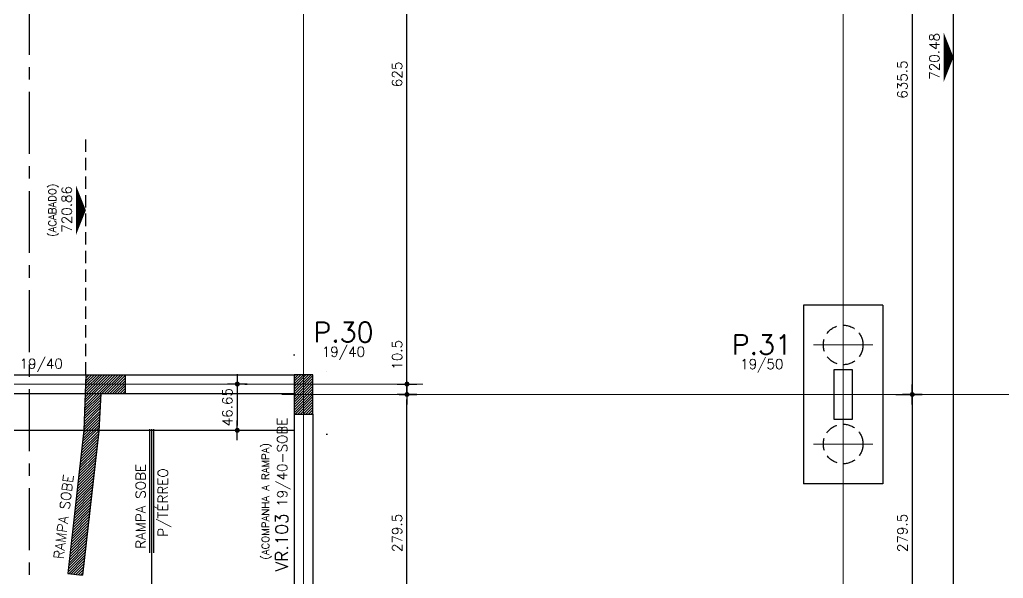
# Model space of a CAD drawing. Header units: inches. Extents: x 164 to 6104, y 4585 to 8790.
# Drawn here: x 1198 to 2192, y 6474 to 7038 of the extents above; entities that cross this region are included whole.
import ezdxf
from ezdxf.enums import TextEntityAlignment as Align

# ---------------------------------------------------------------- set-up
doc = ezdxf.new("R2010")
doc.units = ezdxf.units.IN
doc.header["$LTSCALE"] = 50
doc.header["$MEASUREMENT"] = 0
for name, pattern in [('CENTER', [2, 1.25, -0.25, 0.25, -0.25]), ('DOT', [6.35, 0, -6.35]), ('HIDDEN', [0.375, 0.25, -0.125])]:
    doc.linetypes.add(name, pattern=pattern)
for name, color, linetype in [('ALVENARIA', 10, 'HIDDEN'), ('BLOCOS', 3, 'Continuous'), ('CORTE-FORMA', 1, 'Continuous'), ('COTA', 6, 'Continuous'), ('EST_35Cm', 8, 'HIDDEN'), ('FO-HACHURA_PILAR-CONT', 252, 'Continuous'), ('FO-TEXTO-VIGAS', 3, 'Continuous'), ('NIVEL', 3, 'Continuous'), ('P-C', 1, 'Continuous'), ('P-N', 5, 'Continuous'), ('TEXTO', 3, 'Continuous')]:
    doc.layers.add(name, color=color, linetype=linetype)
for name, color, linetype, lineweight in [('FO-Eixos', 150, 'Continuous', 5), ('FO-Textos dos pilares', 3, 'Continuous', 20), ('FO-Vigas', 2, 'Continuous', 30)]:
    doc.layers.add(name, color=color, linetype=linetype, lineweight=lineweight)
doc.styles.add('ROMANS', font='romans.shx')
doc.dimstyles.new('COTA_50', dxfattribs={"dimscale": 5, "dimtxt": 2, "dimasz": 1, "dimexe": 2, "dimexo": 1.5, "dimgap": 1, "dimtad": 1, "dimzin": 12, "dimdsep": 46, "dimtxsty": 'ROMANS', "dimblk1": 'COTA', "dimblk2": 'COTA', "dimsah": 1, "dimcen": -4, "dimdle": 1.5, "dimclrd": 6, "dimclre": 6, "dimclrt": 3, "dimadec": 0, "dimazin": 0, "dimtfac": 1, "dimtofl": 0, "dimtmove": 0, "dimatfit": 3, "dimldrblk": 'COTA', "dimfxl": 1, "dimtolj": 1, "dimtzin": 12, "dimarcsym": 0})

# ---------------------------------------------------------------- blocks, each defined once
blk = doc.blocks.new('COTA')
at = {"layer": 'COTA'}
for p, q in [((0, -2), (0, 2)), ((2, 0), (-2, 0))]:
    blk.add_line(p, q, dxfattribs=at)
at = {"layer": 'COTA', "const_width": 0.5}
blk.add_lwpolyline([(-0.25, 0, 1), (0.25, 0, 1)], format="xyb", close=True, dxfattribs=at)
blk = doc.blocks.new('*D73')
at = {"layer": 'COTA', "color": 6, "lineweight": -2, "transparency": 16777216}
for p, q in [((1589.48, 6674.84), (1589.48, 6718.89)), ((1595.37, 6669.84), (1599.48, 6669.84)), ((1595.37, 6659.34), (1599.48, 6659.34)), ((1589.48, 6654.34), (1589.48, 6649.34))]:
    blk.add_line(p, q, dxfattribs=at)
at = {"layer": 'Defpoints', "color": 0, "transparency": 16777216}
for p in [(1587.87, 6669.84), (1589.48, 6669.84), (1587.87, 6659.34)]:
    blk.add_point(p, dxfattribs=at)
at = {"layer": 'COTA', "color": 6, "lineweight": -2, "transparency": 16777216, "xscale": 5, "yscale": 5, "zscale": 5}
for p, rotation in [((1589.48, 6669.84), 270), ((1589.48, 6659.34), 90)]:
    blk.add_blockref('COTA', p, dxfattribs=dict(at, rotation=rotation))
at = {"layer": 'COTA', "color": 3, "transparency": 16777216, "insert": (1579.48, 6699.36), "char_height": 10, "attachment_point": 5, "rotation": 90, "style": 'ROMANS'}
blk.add_mtext('\\A1;10.5', dxfattribs=at)
blk = doc.blocks.new('*D135')
at = {"layer": 'COTA', "color": 6, "lineweight": -2, "transparency": 16777216}
for p, q in [((1581.63, 6659.34), (1599.48, 6659.34)), ((1589.48, 6384.84), (1589.48, 6654.34)), ((1581.63, 6379.84), (1599.48, 6379.84))]:
    blk.add_line(p, q, dxfattribs=at)
at = {"layer": 'Defpoints', "color": 0, "transparency": 16777216}
for p in [(1574.13, 6659.34), (1589.48, 6659.34), (1574.13, 6379.84)]:
    blk.add_point(p, dxfattribs=at)
at = {"layer": 'COTA', "color": 6, "lineweight": -2, "transparency": 16777216, "xscale": 5, "yscale": 5, "zscale": 5}
for p, rotation in [((1589.48, 6659.34), 90), ((1589.48, 6379.84), 270)]:
    blk.add_blockref('COTA', p, dxfattribs=dict(at, rotation=rotation))
at = {"layer": 'COTA', "color": 3, "transparency": 16777216, "insert": (1579.48, 6519.59), "char_height": 10, "attachment_point": 5, "rotation": 90, "style": 'ROMANS'}
blk.add_mtext('\\A1;279.5', dxfattribs=at)
blk = doc.blocks.new('*D117')
at = {"layer": 'COTA', "color": 6, "lineweight": -2, "transparency": 16777216}
for p, q in [((2084.23, 7294.84), (2109.81, 7294.84)), ((2099.81, 7289.84), (2099.81, 6664.34)), ((2084.23, 6659.34), (2109.81, 6659.34))]:
    blk.add_line(p, q, dxfattribs=at)
at = {"layer": 'Defpoints', "color": 0, "transparency": 16777216}
for p in [(2076.73, 7294.84), (2076.73, 6659.34), (2099.81, 6659.34)]:
    blk.add_point(p, dxfattribs=at)
at = {"layer": 'COTA', "color": 6, "lineweight": -2, "transparency": 16777216, "xscale": 5, "yscale": 5, "zscale": 5}
for p, rotation in [((2099.81, 7294.84), 90), ((2099.81, 6659.34), 270)]:
    blk.add_blockref('COTA', p, dxfattribs=dict(at, rotation=rotation))
at = {"layer": 'COTA', "color": 3, "transparency": 16777216, "insert": (2089.81, 6977.09), "char_height": 10, "attachment_point": 5, "rotation": 90, "style": 'ROMANS'}
blk.add_mtext('\\A1;635.5', dxfattribs=at)
blk = doc.blocks.new('*D119')
at = {"layer": 'COTA', "color": 6, "lineweight": -2, "transparency": 16777216}
for p, q in [((1580.28, 7294.84), (1599.48, 7294.84)), ((1589.48, 6674.84), (1589.48, 7289.84)), ((1580.28, 6669.84), (1599.48, 6669.84))]:
    blk.add_line(p, q, dxfattribs=at)
at = {"layer": 'Defpoints', "color": 0, "transparency": 16777216}
for p in [(1572.78, 7294.84), (1589.48, 7294.84), (1572.78, 6669.84)]:
    blk.add_point(p, dxfattribs=at)
at = {"layer": 'COTA', "color": 6, "lineweight": -2, "transparency": 16777216, "xscale": 5, "yscale": 5, "zscale": 5}
for p, rotation in [((1589.48, 7294.84), 90), ((1589.48, 6669.84), 270)]:
    blk.add_blockref('COTA', p, dxfattribs=dict(at, rotation=rotation))
at = {"layer": 'COTA', "color": 3, "transparency": 16777216, "insert": (1579.48, 6982.34), "char_height": 10, "attachment_point": 5, "rotation": 90, "style": 'ROMANS'}
blk.add_mtext('\\A1;625', dxfattribs=at)
blk = doc.blocks.new('*D68')
at = {"layer": 'COTA', "color": 6, "lineweight": -2, "transparency": 16777216}
for p, q in [((1425.62, 6669.84), (1428.12, 6669.84)), ((1418.12, 6664.84), (1418.12, 6628.19)), ((1425.62, 6623.19), (1428.12, 6623.19))]:
    blk.add_line(p, q, dxfattribs=at)
at = {"layer": 'Defpoints', "color": 0, "transparency": 16777216}
for p in [(1418.12, 6669.84), (1418.12, 6623.19), (1418.12, 6623.19)]:
    blk.add_point(p, dxfattribs=at)
at = {"layer": 'COTA', "color": 6, "lineweight": -2, "transparency": 16777216, "xscale": 5, "yscale": 5, "zscale": 5}
for p, rotation in [((1418.12, 6669.84), 90), ((1418.12, 6623.19), 270)]:
    blk.add_blockref('COTA', p, dxfattribs=dict(at, rotation=rotation))
at = {"layer": 'COTA', "color": 3, "transparency": 16777216, "insert": (1408.12, 6646.51), "char_height": 10, "attachment_point": 5, "rotation": 90, "style": 'ROMANS'}
blk.add_mtext('\\A1;46.65', dxfattribs=at)
blk = doc.blocks.new('*D216')
at = {"layer": 'COTA', "color": 6, "lineweight": -2, "transparency": 16777216}
for p, q in [((2083.07, 6659.34), (2109.81, 6659.34)), ((2099.81, 6654.34), (2099.81, 6384.84)), ((2083.07, 6379.84), (2109.81, 6379.84))]:
    blk.add_line(p, q, dxfattribs=at)
at = {"layer": 'Defpoints', "color": 0, "transparency": 16777216}
for p in [(2075.57, 6659.34), (2075.57, 6379.84), (2099.81, 6379.84)]:
    blk.add_point(p, dxfattribs=at)
at = {"layer": 'COTA', "color": 6, "lineweight": -2, "transparency": 16777216, "xscale": 5, "yscale": 5, "zscale": 5}
for p, rotation in [((2099.81, 6659.34), 90), ((2099.81, 6379.84), 270)]:
    blk.add_blockref('COTA', p, dxfattribs=dict(at, rotation=rotation))
at = {"layer": 'COTA', "color": 3, "transparency": 16777216, "insert": (2089.81, 6519.59), "char_height": 10, "attachment_point": 5, "rotation": 90, "style": 'ROMANS'}
blk.add_mtext('\\A1;279.5', dxfattribs=at)

msp = doc.modelspace()

# ---------------------------------------------------------------- hatches: boundary and pattern name
at = {"layer": 'CORTE-FORMA'}
h = msp.add_hatch(dxfattribs=at)
h.set_pattern_fill('ANSI31', color=70, scale=15)
h.set_pattern_definition([(45, (-1218.1004, 4585.1318), (-1.3258252, 1.3258252), [])])
h.paths.add_polyline_path([(1280.21309, 6660.23375), (1278.21862, 6622.34953), (1261.89049, 6476.88433), (1246.9841, 6478.55754), (1263.21862, 6623.18875), (1265.21862, 6679.33875), (1305.21862, 6679.33875), (1305.21862, 6660.33875)])
at = {"layer": 'FO-HACHURA_PILAR-CONT'}
h = msp.add_hatch(dxfattribs=at)
h.set_pattern_fill('ANSI31', color=256, scale=15)
h.set_pattern_definition([(45, (1220.449, 13706.9892), (-1.3258252, 1.3258252), [])])
h.paths.add_polyline_path([(1475.49312, 6639.33875), (1484.99312, 6639.33875), (1494.49312, 6639.33875), (1494.49312, 6659.33875), (1494.49312, 6679.33875), (1484.99312, 6679.33875), (1475.49312, 6679.33875), (1475.49312, 6659.33875)])

# ---------------------------------------------------------------- linework, layer by layer
at = {"layer": 'ALVENARIA', "linetype": 'DOT', "ltscale": 0.2}
for p, q in [((1475.60968, 6699.33875), (1475.60968, 6619.33875)), ((1508.60968, 6619.33875), (1508.60968, 6699.33875)), ((1475.60968, 6619.33875), (1534.60968, 6619.33875))]:
    msp.add_line(p, q, dxfattribs=at)
at = {"layer": 'BLOCOS'}
for p, q in [((1989.99312, 6749.33875), (1989.99312, 6569.33875)), ((2069.99312, 6749.33875), (1989.99312, 6749.33875)), ((2069.99312, 6749.33875), (2069.99312, 6569.33875)), ((2069.99312, 6569.33875), (1989.99312, 6569.33875))]:
    msp.add_line(p, q, dxfattribs=at)
at = {"layer": 'CORTE-FORMA', "color": 8}
msp.add_line((2141.47068, 5624.99654), (2141.47068, 7800.33875), dxfattribs=at)
at = {"layer": 'CORTE-FORMA', "linetype": 'HIDDEN'}
msp.add_line((1265.21862, 6679.33875), (1265.21862, 6921.1598), dxfattribs=at)
at = {"layer": 'CORTE-FORMA'}
for p, q in [((1265.21862, 6679.33875), (1263.21862, 6623.18875)), ((1265.21862, 6679.33875), (1305.21862, 6679.33875)), ((1305.21862, 6660.33875), (1305.21862, 6679.33875)), ((1280.21862, 6660.33875), (1278.21862, 6622.34953)), ((1280.21862, 6660.33875), (1305.21862, 6660.33875)), ((1263.21862, 6623.18875), (1246.9841, 6478.55754)), ((1278.21862, 6622.34953), (1261.89049, 6476.88433))]:
    msp.add_line(p, q, dxfattribs=at)
at = {"layer": 'CORTE-FORMA', "color": 70}
msp.add_line((1246.9841, 6478.55754), (1261.89049, 6476.88433), dxfattribs=at)
at = {"layer": 'EST_35Cm', "color": 8}
for centre in [(2029.99312, 6709.33875), (2029.99312, 6609.33875)]:
    msp.add_circle(centre, 20, dxfattribs=at)
at = {"layer": 'FO-Eixos'}
for p, q in [((1484.99312, 6333.67923), (1484.99312, 7147.23534)), ((2029.99312, 7147.23534), (2029.99312, 6210.42151)), ((2059.99312, 6709.33875), (1999.99312, 6709.33875)), ((646.16579, 6669.83875), (1605.5, 6669.83875)), ((1462.96197, 6659.33875), (2976.10739, 6659.33875)), ((2059.99312, 6609.33875), (1999.99312, 6609.33875))]:
    msp.add_line(p, q, dxfattribs=at)
at = {"layer": 'FO-Vigas'}
for p, q in [((1125.49318, 6679.33875), (1475.49312, 6679.33875)), ((1125.49318, 6660.33875), (1475.49312, 6660.33875)), ((1475.49312, 6639.33875), (1475.49312, 6456.63201)), ((1494.49312, 6639.33875), (1494.49312, 6464.64564)), ((1125.49318, 6623.18875), (1475.49312, 6623.18875))]:
    msp.add_line(p, q, dxfattribs=at)
at = {"layer": 'NIVEL', "color": 1}
for points in [[(2141.47068, 6999.71411, 0, 50, 0), (2131.47068, 6999.71411, 50, 50, 0)], [(1265.21862, 6845.31155, 0, 50, 0), (1255.21862, 6845.31155, 50, 50, 0)]]:
    msp.add_lwpolyline(points, format="xyseb", dxfattribs=at)
at = {"layer": 'P-C'}
msp.add_lwpolyline([(1475.49312, 6639.33875), (1484.99312, 6639.33875), (1494.49312, 6639.33875), (1494.49312, 6659.33875), (1494.49312, 6679.33875), (1484.99312, 6679.33875), (1475.49312, 6679.33875), (1475.49312, 6659.33875), (1475.49312, 6639.33875)], close=True, dxfattribs=at)
at = {"layer": 'P-N'}
msp.add_lwpolyline([(2039.49312, 6684.33875), (2029.99312, 6684.33875), (2020.49312, 6684.33875), (2020.49312, 6659.33875), (2020.49312, 6634.33875), (2029.99312, 6634.33875), (2039.49312, 6634.33875), (2039.49312, 6659.33875), (2039.49312, 6684.33875)], close=True, dxfattribs=at)
at = {"layer": 'TEXTO', "color": 8, "linetype": 'CENTER'}
msp.add_line((1208.36289, 5002.19625), (1208.36289, 8382.46457), dxfattribs=at)
at = {"layer": 'TEXTO', "color": 8}
for p, q in [((1329.72435, 6499.54724), (1329.72435, 6624.30126)), ((1331.72435, 6393.41497), (1331.72435, 6624.30126)), ((1333.72435, 6499.54724), (1333.72435, 6624.30126))]:
    msp.add_line(p, q, dxfattribs=at)

# ---------------------------------------------------------------- texts
at = {"layer": 'FO-TEXTO-VIGAS', "style": 'ROMANS'}
msp.add_text('19/40', height=10, dxfattribs=at).set_placement((1198.23461, 6685.40116))
msp.add_text('19/40-SOBE', height=10, rotation=90, dxfattribs=at).set_placement((1468.47058, 6545.94125))
at = {"layer": 'FO-TEXTO-VIGAS', "color": 4, "style": 'ROMANS'}
msp.add_text('(ACOMPANHA A RAMPA)', height=7.5, rotation=90, dxfattribs=at).set_placement((1450.23106, 6492.67633))
at = {"layer": 'FO-TEXTO-VIGAS', "color": 1, "style": 'ROMANS'}
msp.add_text('VR.103', height=12.5, rotation=90, dxfattribs=at).set_placement((1469.29093, 6480.92327))
at = {"layer": 'FO-Textos dos pilares', "color": 1, "style": 'ROMANS'}
for s, p in [('P.30', (1494.86524, 6712.19605)), ('P.31', (1917.38219, 6699.69605))]:
    msp.add_text(s, height=20, dxfattribs=at).set_placement(p)
at = {"layer": 'FO-Textos dos pilares', "color": 3, "style": 'ROMANS'}
for s, p in [('19/40', (1503.44921, 6697.50384)), ('19/50', (1925.96617, 6685.00384))]:
    msp.add_text(s, height=10, dxfattribs=at).set_placement(p)
at = {"layer": 'NIVEL', "color": 3, "style": 'ROMANS'}
for s, p in [('720.48', (2127.11747, 7000.60188)), ('720.86', (1250.86541, 6846.19931))]:
    msp.add_text(s, height=10, rotation=90, dxfattribs=at).set_placement(p, align=Align.CENTER)
at = {"layer": 'NIVEL', "color": 4, "style": 'ROMANS'}
msp.add_text('(ACABADO)', height=7.5, rotation=90, dxfattribs=at).set_placement((1235.06142, 6845.2073), align=Align.CENTER)
at = {"layer": 'TEXTO', "color": 3, "style": 'ROMANS'}
for s, rotation, p in [('RAMPA SOBE', 90, (1325.51848, 6503.50622)), ('RAMPA SOBE', 83.19746385, (1242.60036, 6492.68741)), ('P/TÉRREO', 90, (1347.98506, 6515.80526))]:
    msp.add_text(s, height=10, rotation=rotation, dxfattribs=at).set_placement(p)

# ---------------------------------------------------------------- dimensions: what is measured, and where the dimension line sits
at = {"layer": 'COTA'}
for base, p1, p2, picture, middle in [((1589.48005, 7294.83875), (1572.78192, 6669.83875), (1572.78192, 7294.83875), '*D119', (1579.48005, 6982.33875)), ((2099.81494, 6659.33875), (2076.73302, 7294.83875), (2076.73302, 6659.33875), '*D117', (2089.81494, 6977.08875)), ((1589.48005, 6669.83875), (1587.86914, 6659.33875), (1587.86914, 6669.83875), '*D73', (1579.48005, 6699.36256)), ((1589.48005, 6659.33875), (1574.12942, 6379.83875), (1574.12942, 6659.33875), '*D135', (1579.48005, 6519.58875)), ((2099.81494, 6379.83875), (2075.56698, 6659.33875), (2075.56698, 6379.83875), '*D216', (2089.81494, 6519.58875))]:
    dim = msp.add_linear_dim(base=base, p1=p1, p2=p2, angle=90, dimstyle='COTA_50', dxfattribs=at)
    dim.commit()
    dim.dimension.update_dxf_attribs({"geometry": picture, "text_midpoint": middle})
dim = msp.add_linear_dim(base=(1418.11735, 6623.18875), p1=(1418.11735, 6669.83875), p2=(1418.11735, 6623.18875), angle=90, dimstyle='COTA_50', dxfattribs=at)
dim.commit()
dim.dimension.update_dxf_attribs({"geometry": '*D68', "text_midpoint": (1418.11735, 6646.51375), "dimtype": 160})

doc.saveas('drawing.dxf')
